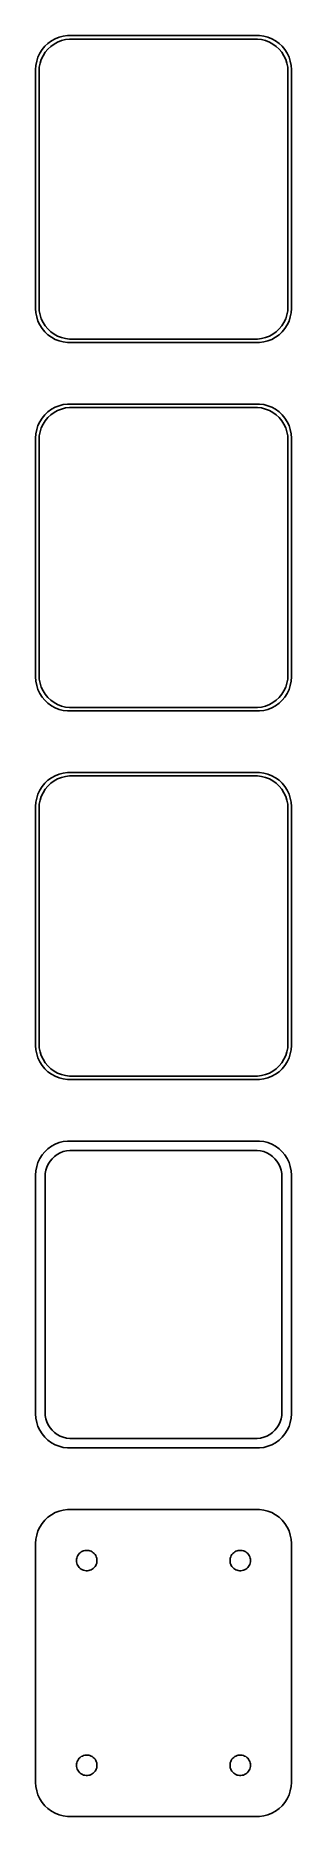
# Model space of a CAD drawing. Header units: metres. Extents: x -19 to 19, y 194 to 454.
import ezdxf

# ---------------------------------------------------------------- set-up
doc = ezdxf.new("R2010")
doc.units = ezdxf.units.M

msp = doc.modelspace()

# ---------------------------------------------------------------- linework, layer by layer
for p, q in [((-15.2951, 454.255), (-15.8789, 454.024)), ((-14.6869, 454.411), (-15.2951, 454.255)), ((-14.0639, 454.49), (-14.6869, 454.411)), ((14.0639, 454.49), (-14.0639, 454.49)), ((14.6869, 454.411), (14.0639, 454.49)), ((15.2951, 454.255), (14.6869, 454.411)), ((15.8789, 454.024), (15.2951, 454.255)), ((-18.1315, 451.909), (-18.3989, 451.341)), ((-17.7951, 452.439), (-18.1315, 451.909)), ((-17.9164, 450.999), (-17.6624, 451.538)), ((-17.3948, 452.923), (-17.7951, 452.439)), ((-17.6624, 451.538), (-17.3428, 452.042)), ((-16.9371, 453.353), (-17.3948, 452.923)), ((-17.3428, 452.042), (-16.9626, 452.502)), ((-16.9626, 452.502), (-16.5278, 452.91)), ((-16.4291, 453.722), (-16.9371, 453.353)), ((-16.5278, 452.91), (-16.0452, 453.261)), ((-15.8789, 454.024), (-16.4291, 453.722)), ((-16.0452, 453.261), (-15.5224, 453.548)), ((-15.5224, 453.548), (-14.9678, 453.768)), ((-14.9678, 453.768), (-14.3901, 453.916)), ((-14.3901, 453.916), (-13.7982, 453.991)), ((-13.7982, 453.991), (13.7982, 453.991)), ((13.7982, 453.991), (14.3901, 453.916)), ((14.3901, 453.916), (14.9678, 453.768)), ((14.9678, 453.768), (15.5224, 453.548)), ((15.5224, 453.548), (16.0452, 453.261)), ((16.4291, 453.722), (15.8789, 454.024)), ((16.0452, 453.261), (16.5278, 452.91)), ((16.9371, 453.353), (16.4291, 453.722)), ((16.5278, 452.91), (16.9626, 452.502)), ((17.3948, 452.923), (16.9371, 453.353)), ((16.9626, 452.502), (17.3428, 452.042)), ((17.3428, 452.042), (17.6624, 451.538)), ((17.7951, 452.439), (17.3948, 452.923)), ((17.6624, 451.538), (17.9164, 450.999)), ((18.1315, 451.909), (17.7951, 452.439)), ((18.3989, 451.341), (18.1315, 451.909)), ((-18.7106, 450.127), (-18.75, 449.5)), ((-18.75, 449.5), (-18.75, 414.5)), ((-18.5929, 450.743), (-18.7106, 450.127)), ((-18.3989, 451.341), (-18.5929, 450.743)), ((-18.25, 449.25), (-18.2125, 449.845)), ((-18.25, 414.75), (-18.25, 449.25)), ((-18.2125, 449.845), (-18.1008, 450.431)), ((-18.1008, 450.431), (-17.9164, 450.999)), ((17.9164, 450.999), (18.1008, 450.431)), ((18.1008, 450.431), (18.2125, 449.845)), ((18.2125, 449.845), (18.25, 449.25)), ((18.25, 449.25), (18.25, 414.75)), ((18.5929, 450.743), (18.3989, 451.341)), ((18.7106, 450.127), (18.5929, 450.743)), ((18.75, 449.5), (18.7106, 450.127)), ((18.75, 414.5), (18.75, 449.5)), ((-18.75, 414.5), (-18.7106, 413.873)), ((-18.7106, 413.873), (-18.5929, 413.257)), ((-18.5929, 413.257), (-18.3989, 412.659)), ((-18.3989, 412.659), (-18.1315, 412.091)), ((-18.2125, 414.155), (-18.25, 414.75)), ((-18.1008, 413.569), (-18.2125, 414.155)), ((-17.9164, 413.001), (-18.1008, 413.569)), ((-17.6624, 412.462), (-17.9164, 413.001)), ((-17.3428, 411.958), (-17.6624, 412.462)), ((17.6624, 412.462), (17.3428, 411.958)), ((17.9164, 413.001), (17.6624, 412.462)), ((18.1008, 413.569), (17.9164, 413.001)), ((18.2125, 414.155), (18.1008, 413.569)), ((18.1315, 412.091), (18.3989, 412.659)), ((18.25, 414.75), (18.2125, 414.155)), ((18.3989, 412.659), (18.5929, 413.257)), ((18.5929, 413.257), (18.7106, 413.873)), ((18.7106, 413.873), (18.75, 414.5)), ((-18.1315, 412.091), (-17.7951, 411.561)), ((-17.7951, 411.561), (-17.3948, 411.077)), ((-17.3948, 411.077), (-16.9371, 410.647)), ((-16.9626, 411.498), (-17.3428, 411.958)), ((-16.5278, 411.09), (-16.9626, 411.498)), ((-16.9371, 410.647), (-16.4291, 410.278)), ((-16.0452, 410.739), (-16.5278, 411.09)), ((-16.4291, 410.278), (-15.8789, 409.976)), ((-15.5224, 410.452), (-16.0452, 410.739)), ((-15.8789, 409.976), (-15.2951, 409.745)), ((-14.9678, 410.232), (-15.5224, 410.452)), ((-15.2951, 409.745), (-14.6869, 409.589)), ((-14.3901, 410.084), (-14.9678, 410.232)), ((-13.7982, 410.009), (-14.3901, 410.084)), ((13.7982, 410.009), (-13.7982, 410.009)), ((14.3901, 410.084), (13.7982, 410.009)), ((14.9678, 410.232), (14.3901, 410.084)), ((14.6869, 409.589), (15.2951, 409.745)), ((15.5224, 410.452), (14.9678, 410.232)), ((15.2951, 409.745), (15.8789, 409.976)), ((16.0452, 410.739), (15.5224, 410.452)), ((15.8789, 409.976), (16.4291, 410.278)), ((16.5278, 411.09), (16.0452, 410.739)), ((16.4291, 410.278), (16.9371, 410.647)), ((16.9626, 411.498), (16.5278, 411.09)), ((16.9371, 410.647), (17.3948, 411.077)), ((17.3428, 411.958), (16.9626, 411.498)), ((17.3948, 411.077), (17.7951, 411.561)), ((17.7951, 411.561), (18.1315, 412.091)), ((-14.6869, 409.589), (-14.0639, 409.51)), ((-14.0639, 409.51), (14.0639, 409.51)), ((14.0639, 409.51), (14.6869, 409.589)), ((-16.9371, 399.353), (-17.3948, 398.923)), ((-16.4291, 399.722), (-16.9371, 399.353)), ((-15.8789, 400.024), (-16.4291, 399.722)), ((-16.0452, 399.261), (-15.5224, 399.548)), ((-15.2951, 400.255), (-15.8789, 400.024)), ((-15.5224, 399.548), (-14.9678, 399.768)), ((-14.6869, 400.411), (-15.2951, 400.255)), ((-14.9678, 399.768), (-14.3901, 399.916)), ((-14.0639, 400.49), (-14.6869, 400.411)), ((-14.3901, 399.916), (-13.7982, 399.991)), ((14.0639, 400.49), (-14.0639, 400.49)), ((-13.7982, 399.991), (13.7982, 399.991)), ((13.7982, 399.991), (14.3901, 399.916)), ((14.6869, 400.411), (14.0639, 400.49)), ((14.3901, 399.916), (14.9678, 399.768)), ((15.2951, 400.255), (14.6869, 400.411)), ((14.9678, 399.768), (15.5224, 399.548)), ((15.8789, 400.024), (15.2951, 400.255)), ((15.5224, 399.548), (16.0452, 399.261)), ((16.4291, 399.722), (15.8789, 400.024)), ((16.9371, 399.353), (16.4291, 399.722)), ((17.3948, 398.923), (16.9371, 399.353)), ((-18.5929, 396.743), (-18.7106, 396.127)), ((-18.3989, 397.341), (-18.5929, 396.743)), ((-18.1315, 397.909), (-18.3989, 397.341)), ((-17.7951, 398.439), (-18.1315, 397.909)), ((-18.1008, 396.431), (-17.9164, 396.999)), ((-17.9164, 396.999), (-17.6624, 397.538)), ((-17.3948, 398.923), (-17.7951, 398.439)), ((-17.6624, 397.538), (-17.3428, 398.042)), ((-17.3428, 398.042), (-16.9626, 398.502)), ((-16.9626, 398.502), (-16.5278, 398.91)), ((-16.5278, 398.91), (-16.0452, 399.261)), ((16.0452, 399.261), (16.5278, 398.91)), ((16.5278, 398.91), (16.9626, 398.502)), ((16.9626, 398.502), (17.3428, 398.042)), ((17.3428, 398.042), (17.6624, 397.538)), ((17.7951, 398.439), (17.3948, 398.923)), ((17.6624, 397.538), (17.9164, 396.999)), ((18.1315, 397.909), (17.7951, 398.439)), ((17.9164, 396.999), (18.1008, 396.431)), ((18.3989, 397.341), (18.1315, 397.909)), ((18.5929, 396.743), (18.3989, 397.341)), ((18.7106, 396.127), (18.5929, 396.743)), ((-18.7106, 396.127), (-18.75, 395.5)), ((-18.75, 395.5), (-18.75, 360.5)), ((-18.25, 395.25), (-18.2125, 395.845)), ((-18.25, 360.75), (-18.25, 395.25)), ((-18.2125, 395.845), (-18.1008, 396.431)), ((18.1008, 396.431), (18.2125, 395.845)), ((18.2125, 395.845), (18.25, 395.25)), ((18.25, 395.25), (18.25, 360.75)), ((18.75, 395.5), (18.7106, 396.127)), ((18.75, 360.5), (18.75, 395.5)), ((-18.75, 360.5), (-18.7106, 359.873)), ((-18.2125, 360.155), (-18.25, 360.75)), ((-18.1008, 359.569), (-18.2125, 360.155)), ((18.2125, 360.155), (18.1008, 359.569)), ((18.25, 360.75), (18.2125, 360.155)), ((18.7106, 359.873), (18.75, 360.5)), ((-18.7106, 359.873), (-18.5929, 359.257)), ((-18.5929, 359.257), (-18.3989, 358.659)), ((-18.3989, 358.659), (-18.1315, 358.091)), ((-18.1315, 358.091), (-17.7951, 357.561)), ((-17.9164, 359.001), (-18.1008, 359.569)), ((-17.6624, 358.462), (-17.9164, 359.001)), ((-17.7951, 357.561), (-17.3948, 357.077)), ((-17.3428, 357.958), (-17.6624, 358.462)), ((-16.9626, 357.498), (-17.3428, 357.958)), ((17.3428, 357.958), (16.9626, 357.498)), ((17.6624, 358.462), (17.3428, 357.958)), ((17.3948, 357.077), (17.7951, 357.561)), ((17.9164, 359.001), (17.6624, 358.462)), ((17.7951, 357.561), (18.1315, 358.091)), ((18.1008, 359.569), (17.9164, 359.001)), ((18.1315, 358.091), (18.3989, 358.659)), ((18.3989, 358.659), (18.5929, 359.257)), ((18.5929, 359.257), (18.7106, 359.873)), ((-17.3948, 357.077), (-16.9371, 356.647)), ((-16.5278, 357.09), (-16.9626, 357.498)), ((-16.9371, 356.647), (-16.4291, 356.278)), ((-16.0452, 356.739), (-16.5278, 357.09)), ((-16.4291, 356.278), (-15.8789, 355.976)), ((-15.5224, 356.452), (-16.0452, 356.739)), ((-15.8789, 355.976), (-15.2951, 355.745)), ((-14.9678, 356.232), (-15.5224, 356.452)), ((-15.2951, 355.745), (-14.6869, 355.589)), ((-14.3901, 356.084), (-14.9678, 356.232)), ((-14.6869, 355.589), (-14.0639, 355.51)), ((-13.7982, 356.009), (-14.3901, 356.084)), ((-14.0639, 355.51), (14.0639, 355.51)), ((13.7982, 356.009), (-13.7982, 356.009)), ((14.3901, 356.084), (13.7982, 356.009)), ((14.0639, 355.51), (14.6869, 355.589)), ((14.9678, 356.232), (14.3901, 356.084)), ((14.6869, 355.589), (15.2951, 355.745)), ((15.5224, 356.452), (14.9678, 356.232)), ((15.2951, 355.745), (15.8789, 355.976)), ((16.0452, 356.739), (15.5224, 356.452)), ((15.8789, 355.976), (16.4291, 356.278)), ((16.5278, 357.09), (16.0452, 356.739)), ((16.4291, 356.278), (16.9371, 356.647)), ((16.9626, 357.498), (16.5278, 357.09)), ((16.9371, 356.647), (17.3948, 357.077)), ((-17.3948, 344.923), (-17.7951, 344.439)), ((-16.9371, 345.353), (-17.3948, 344.923)), ((-17.3428, 344.042), (-16.9626, 344.502)), ((-16.9626, 344.502), (-16.5278, 344.91)), ((-16.4291, 345.722), (-16.9371, 345.353)), ((-16.5278, 344.91), (-16.0452, 345.261)), ((-15.8789, 346.024), (-16.4291, 345.722)), ((-16.0452, 345.261), (-15.5224, 345.548)), ((-15.2951, 346.255), (-15.8789, 346.024)), ((-15.5224, 345.548), (-14.9678, 345.768)), ((-14.6869, 346.411), (-15.2951, 346.255)), ((-14.9678, 345.768), (-14.3901, 345.916)), ((-14.0639, 346.49), (-14.6869, 346.411)), ((-14.3901, 345.916), (-13.7982, 345.991)), ((14.0639, 346.49), (-14.0639, 346.49)), ((-13.7982, 345.991), (13.7982, 345.991)), ((13.7982, 345.991), (14.3901, 345.916)), ((14.6869, 346.411), (14.0639, 346.49)), ((14.3901, 345.916), (14.9678, 345.768)), ((15.2951, 346.255), (14.6869, 346.411)), ((14.9678, 345.768), (15.5224, 345.548)), ((15.8789, 346.024), (15.2951, 346.255)), ((15.5224, 345.548), (16.0452, 345.261)), ((16.4291, 345.722), (15.8789, 346.024)), ((16.0452, 345.261), (16.5278, 344.91)), ((16.9371, 345.353), (16.4291, 345.722)), ((16.5278, 344.91), (16.9626, 344.502)), ((17.3948, 344.923), (16.9371, 345.353)), ((16.9626, 344.502), (17.3428, 344.042)), ((17.7951, 344.439), (17.3948, 344.923)), ((-18.7106, 342.127), (-18.75, 341.5)), ((-18.5929, 342.743), (-18.7106, 342.127)), ((-18.3989, 343.341), (-18.5929, 342.743)), ((-18.1315, 343.909), (-18.3989, 343.341)), ((-18.2125, 341.845), (-18.1008, 342.431)), ((-17.7951, 344.439), (-18.1315, 343.909)), ((-18.1008, 342.431), (-17.9164, 342.999)), ((-17.9164, 342.999), (-17.6624, 343.538)), ((-17.6624, 343.538), (-17.3428, 344.042)), ((17.3428, 344.042), (17.6624, 343.538)), ((17.6624, 343.538), (17.9164, 342.999)), ((18.1315, 343.909), (17.7951, 344.439)), ((17.9164, 342.999), (18.1008, 342.431)), ((18.1008, 342.431), (18.2125, 341.845)), ((18.3989, 343.341), (18.1315, 343.909)), ((18.5929, 342.743), (18.3989, 343.341)), ((18.7106, 342.127), (18.5929, 342.743)), ((18.75, 341.5), (18.7106, 342.127)), ((-18.75, 341.5), (-18.75, 306.5)), ((-18.25, 341.25), (-18.2125, 341.845)), ((-18.25, 306.75), (-18.25, 341.25)), ((18.2125, 341.845), (18.25, 341.25)), ((18.25, 341.25), (18.25, 306.75)), ((18.75, 306.5), (18.75, 341.5)), ((-18.75, 306.5), (-18.7106, 305.873)), ((-18.7106, 305.873), (-18.5929, 305.257)), ((-18.2125, 306.155), (-18.25, 306.75)), ((-18.1008, 305.569), (-18.2125, 306.155)), ((-17.9164, 305.001), (-18.1008, 305.569)), ((18.1008, 305.569), (17.9164, 305.001)), ((18.2125, 306.155), (18.1008, 305.569)), ((18.25, 306.75), (18.2125, 306.155)), ((18.5929, 305.257), (18.7106, 305.873)), ((18.7106, 305.873), (18.75, 306.5)), ((-18.5929, 305.257), (-18.3989, 304.659)), ((-18.3989, 304.659), (-18.1315, 304.091)), ((-18.1315, 304.091), (-17.7951, 303.561)), ((-17.6624, 304.462), (-17.9164, 305.001)), ((-17.7951, 303.561), (-17.3948, 303.077)), ((-17.3428, 303.958), (-17.6624, 304.462)), ((-17.3948, 303.077), (-16.9371, 302.647)), ((-16.9626, 303.498), (-17.3428, 303.958)), ((-16.5278, 303.09), (-16.9626, 303.498)), ((-16.0452, 302.739), (-16.5278, 303.09)), ((-15.5224, 302.452), (-16.0452, 302.739)), ((16.0452, 302.739), (15.5224, 302.452)), ((16.5278, 303.09), (16.0452, 302.739)), ((16.9626, 303.498), (16.5278, 303.09)), ((16.9371, 302.647), (17.3948, 303.077)), ((17.3428, 303.958), (16.9626, 303.498)), ((17.6624, 304.462), (17.3428, 303.958)), ((17.3948, 303.077), (17.7951, 303.561)), ((17.9164, 305.001), (17.6624, 304.462)), ((17.7951, 303.561), (18.1315, 304.091)), ((18.1315, 304.091), (18.3989, 304.659)), ((18.3989, 304.659), (18.5929, 305.257)), ((-16.9371, 302.647), (-16.4291, 302.278)), ((-16.4291, 302.278), (-15.8789, 301.976)), ((-15.8789, 301.976), (-15.2951, 301.745)), ((-14.9678, 302.232), (-15.5224, 302.452)), ((-15.2951, 301.745), (-14.6869, 301.589)), ((-14.3901, 302.084), (-14.9678, 302.232)), ((-14.6869, 301.589), (-14.0639, 301.51)), ((-13.7982, 302.009), (-14.3901, 302.084)), ((-14.0639, 301.51), (14.0639, 301.51)), ((13.7982, 302.009), (-13.7982, 302.009)), ((14.3901, 302.084), (13.7982, 302.009)), ((14.0639, 301.51), (14.6869, 301.589)), ((14.9678, 302.232), (14.3901, 302.084)), ((14.6869, 301.589), (15.2951, 301.745)), ((15.5224, 302.452), (14.9678, 302.232)), ((15.2951, 301.745), (15.8789, 301.976)), ((15.8789, 301.976), (16.4291, 302.278)), ((16.4291, 302.278), (16.9371, 302.647)), ((-14.6869, 292.411), (-15.2951, 292.255)), ((-14.0639, 292.49), (-14.6869, 292.411)), ((14.0639, 292.49), (-14.0639, 292.49)), ((14.6869, 292.411), (14.0639, 292.49)), ((15.2951, 292.255), (14.6869, 292.411)), ((-18.1315, 289.909), (-18.3989, 289.341)), ((-17.7951, 290.439), (-18.1315, 289.909)), ((-17.3948, 290.923), (-17.7951, 290.439)), ((-16.9371, 291.353), (-17.3948, 290.923)), ((-16.4291, 291.722), (-16.9371, 291.353)), ((-16.6305, 289.524), (-16.3207, 289.899)), ((-15.8789, 292.024), (-16.4291, 291.722)), ((-16.3207, 289.899), (-15.9665, 290.231)), ((-15.9665, 290.231), (-15.5734, 290.517)), ((-15.2951, 292.255), (-15.8789, 292.024)), ((-15.5734, 290.517), (-15.1475, 290.751)), ((-15.1475, 290.751), (-14.6957, 290.93)), ((-14.6957, 290.93), (-14.2251, 291.051)), ((-14.2251, 291.051), (-13.743, 291.112)), ((-13.743, 291.112), (13.743, 291.112)), ((13.743, 291.112), (14.2251, 291.051)), ((14.2251, 291.051), (14.6957, 290.93)), ((14.6957, 290.93), (15.1475, 290.751)), ((15.1475, 290.751), (15.5734, 290.517)), ((15.8789, 292.024), (15.2951, 292.255)), ((15.5734, 290.517), (15.9665, 290.231)), ((16.4291, 291.722), (15.8789, 292.024)), ((15.9665, 290.231), (16.3207, 289.899)), ((16.3207, 289.899), (16.6305, 289.524)), ((16.9371, 291.353), (16.4291, 291.722)), ((17.3948, 290.923), (16.9371, 291.353)), ((17.7951, 290.439), (17.3948, 290.923)), ((18.1315, 289.909), (17.7951, 290.439)), ((18.3989, 289.341), (18.1315, 289.909)), ((-18.7106, 288.127), (-18.75, 287.5)), ((-18.75, 287.5), (-18.75, 252.5)), ((-18.5929, 288.743), (-18.7106, 288.127)), ((-18.3989, 289.341), (-18.5929, 288.743)), ((-17.3695, 287.25), (-17.339, 287.735)), ((-17.3695, 252.75), (-17.3695, 287.25)), ((-17.339, 287.735), (-17.2479, 288.212)), ((-17.2479, 288.212), (-17.0977, 288.674)), ((-17.0977, 288.674), (-16.8908, 289.114)), ((-16.8908, 289.114), (-16.6305, 289.524)), ((16.6305, 289.524), (16.8908, 289.114)), ((16.8908, 289.114), (17.0977, 288.674)), ((17.0977, 288.674), (17.2479, 288.212)), ((17.2479, 288.212), (17.339, 287.735)), ((17.339, 287.735), (17.3695, 287.25)), ((17.3695, 287.25), (17.3695, 252.75)), ((18.5929, 288.743), (18.3989, 289.341)), ((18.7106, 288.127), (18.5929, 288.743)), ((18.75, 287.5), (18.7106, 288.127)), ((18.75, 252.5), (18.75, 287.5)), ((-18.75, 252.5), (-18.7106, 251.873)), ((-18.7106, 251.873), (-18.5929, 251.257)), ((-18.5929, 251.257), (-18.3989, 250.659)), ((-18.3989, 250.659), (-18.1315, 250.091)), ((-17.339, 252.265), (-17.3695, 252.75)), ((-17.2479, 251.788), (-17.339, 252.265)), ((-17.0977, 251.326), (-17.2479, 251.788)), ((-16.8908, 250.886), (-17.0977, 251.326)), ((-16.6305, 250.476), (-16.8908, 250.886)), ((16.8908, 250.886), (16.6305, 250.476)), ((17.0977, 251.326), (16.8908, 250.886)), ((17.2479, 251.788), (17.0977, 251.326)), ((17.339, 252.265), (17.2479, 251.788)), ((17.3695, 252.75), (17.339, 252.265)), ((18.1315, 250.091), (18.3989, 250.659)), ((18.3989, 250.659), (18.5929, 251.257)), ((18.5929, 251.257), (18.7106, 251.873)), ((18.7106, 251.873), (18.75, 252.5)), ((-18.1315, 250.091), (-17.7951, 249.561)), ((-17.7951, 249.561), (-17.3948, 249.077)), ((-17.3948, 249.077), (-16.9371, 248.647)), ((-16.9371, 248.647), (-16.4291, 248.278)), ((-16.3207, 250.101), (-16.6305, 250.476)), ((-16.4291, 248.278), (-15.8789, 247.976)), ((-15.9665, 249.769), (-16.3207, 250.101)), ((-15.5734, 249.483), (-15.9665, 249.769)), ((-15.8789, 247.976), (-15.2951, 247.745)), ((-15.1475, 249.249), (-15.5734, 249.483)), ((-14.6957, 249.07), (-15.1475, 249.249)), ((-14.2251, 248.949), (-14.6957, 249.07)), ((-13.743, 248.888), (-14.2251, 248.949)), ((13.743, 248.888), (-13.743, 248.888)), ((14.2251, 248.949), (13.743, 248.888)), ((14.6957, 249.07), (14.2251, 248.949)), ((15.1475, 249.249), (14.6957, 249.07)), ((15.5734, 249.483), (15.1475, 249.249)), ((15.2951, 247.745), (15.8789, 247.976)), ((15.9665, 249.769), (15.5734, 249.483)), ((15.8789, 247.976), (16.4291, 248.278)), ((16.3207, 250.101), (15.9665, 249.769)), ((16.6305, 250.476), (16.3207, 250.101)), ((16.4291, 248.278), (16.9371, 248.647)), ((16.9371, 248.647), (17.3948, 249.077)), ((17.3948, 249.077), (17.7951, 249.561)), ((17.7951, 249.561), (18.1315, 250.091)), ((-15.2951, 247.745), (-14.6869, 247.589)), ((-14.6869, 247.589), (-14.0639, 247.51)), ((-14.0639, 247.51), (14.0639, 247.51)), ((14.0639, 247.51), (14.6869, 247.589)), ((14.6869, 247.589), (15.2951, 247.745)), ((-16.4291, 237.722), (-16.9371, 237.353)), ((-15.8789, 238.024), (-16.4291, 237.722)), ((-15.2951, 238.255), (-15.8789, 238.024)), ((-14.6869, 238.411), (-15.2951, 238.255)), ((-14.0639, 238.49), (-14.6869, 238.411)), ((14.0639, 238.49), (-14.0639, 238.49)), ((14.6869, 238.411), (14.0639, 238.49)), ((15.2951, 238.255), (14.6869, 238.411)), ((15.8789, 238.024), (15.2951, 238.255)), ((16.4291, 237.722), (15.8789, 238.024)), ((16.9371, 237.353), (16.4291, 237.722)), ((-18.3989, 235.341), (-18.5929, 234.743)), ((-18.1315, 235.909), (-18.3989, 235.341)), ((-17.7951, 236.439), (-18.1315, 235.909)), ((-17.3948, 236.923), (-17.7951, 236.439)), ((-16.9371, 237.353), (-17.3948, 236.923)), ((17.3948, 236.923), (16.9371, 237.353)), ((17.7951, 236.439), (17.3948, 236.923)), ((18.1315, 235.909), (17.7951, 236.439)), ((18.3989, 235.341), (18.1315, 235.909)), ((18.5929, 234.743), (18.3989, 235.341)), ((-18.7106, 234.127), (-18.75, 233.5)), ((-18.75, 233.5), (-18.75, 198.5)), ((-18.5929, 234.743), (-18.7106, 234.127)), ((-12.0537, 232.266), (-11.8887, 232.357)), ((-11.8887, 232.357), (-11.7135, 232.427)), ((-11.7135, 232.427), (-11.5311, 232.473)), ((-11.5311, 232.473), (-11.3442, 232.497)), ((-11.3442, 232.497), (-11.1558, 232.497)), ((-11.1558, 232.497), (-10.9689, 232.473)), ((-10.9689, 232.473), (-10.7865, 232.427)), ((-10.7865, 232.427), (-10.6113, 232.357)), ((-10.6113, 232.357), (-10.4463, 232.266)), ((10.4463, 232.266), (10.6113, 232.357)), ((10.6113, 232.357), (10.7865, 232.427)), ((10.7865, 232.427), (10.9689, 232.473)), ((10.9689, 232.473), (11.1558, 232.497)), ((11.1558, 232.497), (11.3442, 232.497)), ((11.3442, 232.497), (11.5311, 232.473)), ((11.5311, 232.473), (11.7135, 232.427)), ((11.7135, 232.427), (11.8887, 232.357)), ((11.8887, 232.357), (12.0537, 232.266)), ((18.7106, 234.127), (18.5929, 234.743)), ((18.75, 233.5), (18.7106, 234.127)), ((18.75, 198.5), (18.75, 233.5)), ((-12.75, 231), (-12.7382, 231.188)), ((-12.7382, 230.812), (-12.75, 231)), ((-12.7382, 231.188), (-12.7029, 231.373)), ((-12.7029, 230.627), (-12.7382, 230.812)), ((-12.7029, 231.373), (-12.6447, 231.552)), ((-12.6447, 230.448), (-12.7029, 230.627)), ((-12.6447, 231.552), (-12.5645, 231.723)), ((-12.5645, 230.277), (-12.6447, 230.448)), ((-12.5645, 231.723), (-12.4635, 231.882)), ((-12.4635, 230.118), (-12.5645, 230.277)), ((-12.4635, 231.882), (-12.3434, 232.027)), ((-12.3434, 229.973), (-12.4635, 230.118)), ((-12.3434, 232.027), (-12.2061, 232.156)), ((-12.2061, 229.844), (-12.3434, 229.973)), ((-12.2061, 232.156), (-12.0537, 232.266)), ((-12.0537, 229.734), (-12.2061, 229.844)), ((-11.8887, 229.643), (-12.0537, 229.734)), ((-10.4463, 229.734), (-10.6113, 229.643)), ((-10.4463, 232.266), (-10.2939, 232.156)), ((-10.2939, 229.844), (-10.4463, 229.734)), ((-10.2939, 232.156), (-10.1565, 232.027)), ((-10.1565, 229.973), (-10.2939, 229.844)), ((-10.1565, 232.027), (-10.0365, 231.882)), ((-10.0365, 230.118), (-10.1565, 229.973)), ((-10.0365, 231.882), (-9.93553, 231.723)), ((-9.93553, 230.277), (-10.0365, 230.118)), ((-9.93553, 231.723), (-9.85533, 231.552)), ((-9.85533, 230.448), (-9.93553, 230.277)), ((-9.85533, 231.552), (-9.79712, 231.373)), ((-9.79712, 230.627), (-9.85533, 230.448)), ((-9.79712, 231.373), (-9.76183, 231.188)), ((-9.76183, 230.812), (-9.79712, 230.627)), ((-9.76183, 231.188), (-9.75, 231)), ((-9.75, 231), (-9.76183, 230.812)), ((9.75, 231), (9.76183, 231.188)), ((9.76183, 230.812), (9.75, 231)), ((9.76183, 231.188), (9.79712, 231.373)), ((9.79712, 230.627), (9.76183, 230.812)), ((9.79712, 231.373), (9.85533, 231.552)), ((9.85533, 230.448), (9.79712, 230.627)), ((9.85533, 231.552), (9.93553, 231.723)), ((9.93553, 230.277), (9.85533, 230.448)), ((9.93553, 231.723), (10.0365, 231.882)), ((10.0365, 230.118), (9.93553, 230.277)), ((10.0365, 231.882), (10.1565, 232.027)), ((10.1565, 229.973), (10.0365, 230.118)), ((10.1565, 232.027), (10.2939, 232.156)), ((10.2939, 229.844), (10.1565, 229.973)), ((10.2939, 232.156), (10.4463, 232.266)), ((10.4463, 229.734), (10.2939, 229.844)), ((10.6113, 229.643), (10.4463, 229.734)), ((12.0537, 229.734), (11.8887, 229.643)), ((12.0537, 232.266), (12.2061, 232.156)), ((12.2061, 229.844), (12.0537, 229.734)), ((12.2061, 232.156), (12.3434, 232.027)), ((12.3434, 229.973), (12.2061, 229.844)), ((12.3434, 232.027), (12.4635, 231.882)), ((12.4635, 230.118), (12.3434, 229.973)), ((12.4635, 231.882), (12.5645, 231.723)), ((12.5645, 230.277), (12.4635, 230.118)), ((12.5645, 231.723), (12.6447, 231.552)), ((12.6447, 230.448), (12.5645, 230.277)), ((12.6447, 231.552), (12.7029, 231.373)), ((12.7029, 230.627), (12.6447, 230.448)), ((12.7029, 231.373), (12.7382, 231.188)), ((12.7382, 230.812), (12.7029, 230.627)), ((12.7382, 231.188), (12.75, 231)), ((12.75, 231), (12.7382, 230.812)), ((-11.7135, 229.573), (-11.8887, 229.643)), ((-11.5311, 229.527), (-11.7135, 229.573)), ((-11.3442, 229.503), (-11.5311, 229.527)), ((-11.1558, 229.503), (-11.3442, 229.503)), ((-10.9689, 229.527), (-11.1558, 229.503)), ((-10.7865, 229.573), (-10.9689, 229.527)), ((-10.6113, 229.643), (-10.7865, 229.573)), ((10.7865, 229.573), (10.6113, 229.643)), ((10.9689, 229.527), (10.7865, 229.573)), ((11.1558, 229.503), (10.9689, 229.527)), ((11.3442, 229.503), (11.1558, 229.503)), ((11.5311, 229.527), (11.3442, 229.503)), ((11.7135, 229.573), (11.5311, 229.527)), ((11.8887, 229.643), (11.7135, 229.573)), ((-12.75, 201), (-12.7382, 201.188)), ((-12.7382, 200.812), (-12.75, 201)), ((-12.7382, 201.188), (-12.7029, 201.373)), ((-12.7029, 201.373), (-12.6447, 201.552)), ((-12.6447, 201.552), (-12.5645, 201.723)), ((-12.5645, 201.723), (-12.4635, 201.882)), ((-12.4635, 201.882), (-12.3434, 202.027)), ((-12.3434, 202.027), (-12.2061, 202.156)), ((-12.2061, 202.156), (-12.0537, 202.266)), ((-12.0537, 202.266), (-11.8887, 202.357)), ((-11.8887, 202.357), (-11.7135, 202.427)), ((-11.7135, 202.427), (-11.5311, 202.473)), ((-11.5311, 202.473), (-11.3442, 202.497)), ((-11.3442, 202.497), (-11.1558, 202.497)), ((-11.1558, 202.497), (-10.9689, 202.473)), ((-10.9689, 202.473), (-10.7865, 202.427)), ((-10.7865, 202.427), (-10.6113, 202.357)), ((-10.6113, 202.357), (-10.4463, 202.266)), ((-10.4463, 202.266), (-10.2939, 202.156)), ((-10.2939, 202.156), (-10.1565, 202.027)), ((-10.1565, 202.027), (-10.0365, 201.882)), ((-10.0365, 201.882), (-9.93553, 201.723)), ((-9.93553, 201.723), (-9.85533, 201.552)), ((-9.85533, 201.552), (-9.79712, 201.373)), ((-9.79712, 201.373), (-9.76183, 201.188)), ((-9.76183, 201.188), (-9.75, 201)), ((-9.75, 201), (-9.76183, 200.812)), ((9.75, 201), (9.76183, 201.188)), ((9.76183, 200.812), (9.75, 201)), ((9.76183, 201.188), (9.79712, 201.373)), ((9.79712, 201.373), (9.85533, 201.552)), ((9.85533, 201.552), (9.93553, 201.723)), ((9.93553, 201.723), (10.0365, 201.882)), ((10.0365, 201.882), (10.1565, 202.027)), ((10.1565, 202.027), (10.2939, 202.156)), ((10.2939, 202.156), (10.4463, 202.266)), ((10.4463, 202.266), (10.6113, 202.357)), ((10.6113, 202.357), (10.7865, 202.427)), ((10.7865, 202.427), (10.9689, 202.473)), ((10.9689, 202.473), (11.1558, 202.497)), ((11.1558, 202.497), (11.3442, 202.497)), ((11.3442, 202.497), (11.5311, 202.473)), ((11.5311, 202.473), (11.7135, 202.427)), ((11.7135, 202.427), (11.8887, 202.357)), ((11.8887, 202.357), (12.0537, 202.266)), ((12.0537, 202.266), (12.2061, 202.156)), ((12.2061, 202.156), (12.3434, 202.027)), ((12.3434, 202.027), (12.4635, 201.882)), ((12.4635, 201.882), (12.5645, 201.723)), ((12.5645, 201.723), (12.6447, 201.552)), ((12.6447, 201.552), (12.7029, 201.373)), ((12.7029, 201.373), (12.7382, 201.188)), ((12.7382, 201.188), (12.75, 201)), ((12.75, 201), (12.7382, 200.812)), ((-18.75, 198.5), (-18.7106, 197.873)), ((-12.7029, 200.627), (-12.7382, 200.812)), ((-12.6447, 200.448), (-12.7029, 200.627)), ((-12.5645, 200.277), (-12.6447, 200.448)), ((-12.4635, 200.118), (-12.5645, 200.277)), ((-12.3434, 199.973), (-12.4635, 200.118)), ((-12.2061, 199.844), (-12.3434, 199.973)), ((-12.0537, 199.734), (-12.2061, 199.844)), ((-11.8887, 199.643), (-12.0537, 199.734)), ((-11.7135, 199.573), (-11.8887, 199.643)), ((-11.5311, 199.527), (-11.7135, 199.573)), ((-11.3442, 199.503), (-11.5311, 199.527)), ((-11.1558, 199.503), (-11.3442, 199.503)), ((-10.9689, 199.527), (-11.1558, 199.503)), ((-10.7865, 199.573), (-10.9689, 199.527)), ((-10.6113, 199.643), (-10.7865, 199.573)), ((-10.4463, 199.734), (-10.6113, 199.643)), ((-10.2939, 199.844), (-10.4463, 199.734)), ((-10.1565, 199.973), (-10.2939, 199.844)), ((-10.0365, 200.118), (-10.1565, 199.973)), ((-9.93553, 200.277), (-10.0365, 200.118)), ((-9.85533, 200.448), (-9.93553, 200.277)), ((-9.79712, 200.627), (-9.85533, 200.448)), ((-9.76183, 200.812), (-9.79712, 200.627)), ((9.79712, 200.627), (9.76183, 200.812)), ((9.85533, 200.448), (9.79712, 200.627)), ((9.93553, 200.277), (9.85533, 200.448)), ((10.0365, 200.118), (9.93553, 200.277)), ((10.1565, 199.973), (10.0365, 200.118)), ((10.2939, 199.844), (10.1565, 199.973)), ((10.4463, 199.734), (10.2939, 199.844)), ((10.6113, 199.643), (10.4463, 199.734)), ((10.7865, 199.573), (10.6113, 199.643)), ((10.9689, 199.527), (10.7865, 199.573)), ((11.1558, 199.503), (10.9689, 199.527)), ((11.3442, 199.503), (11.1558, 199.503)), ((11.5311, 199.527), (11.3442, 199.503)), ((11.7135, 199.573), (11.5311, 199.527)), ((11.8887, 199.643), (11.7135, 199.573)), ((12.0537, 199.734), (11.8887, 199.643)), ((12.2061, 199.844), (12.0537, 199.734)), ((12.3434, 199.973), (12.2061, 199.844)), ((12.4635, 200.118), (12.3434, 199.973)), ((12.5645, 200.277), (12.4635, 200.118)), ((12.6447, 200.448), (12.5645, 200.277)), ((12.7029, 200.627), (12.6447, 200.448)), ((12.7382, 200.812), (12.7029, 200.627)), ((18.7106, 197.873), (18.75, 198.5)), ((-18.7106, 197.873), (-18.5929, 197.257)), ((-18.5929, 197.257), (-18.3989, 196.659)), ((-18.3989, 196.659), (-18.1315, 196.091)), ((-18.1315, 196.091), (-17.7951, 195.561)), ((17.7951, 195.561), (18.1315, 196.091)), ((18.1315, 196.091), (18.3989, 196.659)), ((18.3989, 196.659), (18.5929, 197.257)), ((18.5929, 197.257), (18.7106, 197.873)), ((-17.7951, 195.561), (-17.3948, 195.077)), ((-17.3948, 195.077), (-16.9371, 194.647)), ((-16.9371, 194.647), (-16.4291, 194.278)), ((-16.4291, 194.278), (-15.8789, 193.976)), ((-15.8789, 193.976), (-15.2951, 193.745)), ((-15.2951, 193.745), (-14.6869, 193.589)), ((-14.6869, 193.589), (-14.0639, 193.51)), ((-14.0639, 193.51), (14.0639, 193.51)), ((14.0639, 193.51), (14.6869, 193.589)), ((14.6869, 193.589), (15.2951, 193.745)), ((15.2951, 193.745), (15.8789, 193.976)), ((15.8789, 193.976), (16.4291, 194.278)), ((16.4291, 194.278), (16.9371, 194.647)), ((16.9371, 194.647), (17.3948, 195.077)), ((17.3948, 195.077), (17.7951, 195.561))]:
    msp.add_line(p, q)

doc.saveas('drawing.dxf')
